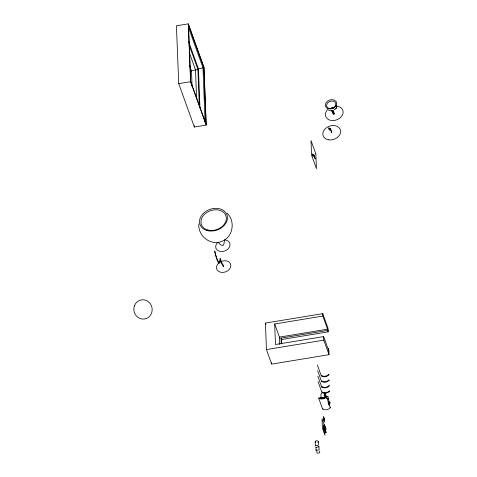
<?xml version="1.0" encoding="UTF-8"?>
<svg xmlns="http://www.w3.org/2000/svg" width="477" height="477" viewBox="0 0 477 477"><rect width="100%" height="100%" fill="white"/><g stroke="black" fill="none" stroke-linecap="round" stroke-linejoin="round"><path stroke-width="0.72" d="M224.393 240.748L223.999 243.687L222.86 245.709L220.153 244.492L218.132 242.268M198.873 223.91C197.55 235.632 210.536 246.072 221.656 241.428C233.032 237.439 235.721 221.137 227.07 213.159M333.173 114.075L331.95 111.052L332.177 110.36L333.405 113.365L333.173 114.075L334.013 114.14L334.27 113.341L333.19 110.33M332.225 111.433L332.451 110.724M335.534 106.681A6.094 3.393 18.1 0 0 335.379 105.966L336.309 105.351L336.488 105.852A7.209 3.667 26.1 0 1 335.689 108.577M335.164 109.239A7.203 4.007 18.1 0 0 336.422 106.049L336.309 105.351M329.309 403.035L329.708 402.612L330.221 402.832L328.635 404.126M321.307 375.942L321.76 375.548A4.657 3.554 -19.8 0 0 328.665 374.409L329.142 374.654A5.289 4.031 -19.8 0 1 321.307 375.942L317.414 365.138M321.516 381.403L321.969 381.01A4.657 3.554 -19.8 0 0 328.874 379.877L329.351 380.115A5.289 4.031 -19.8 0 1 321.516 381.403L317.628 370.605M321.731 387.026L322.184 386.632A4.657 3.554 -19.8 0 0 329.088 385.494L329.565 385.738A5.289 4.031 -19.8 0 1 321.731 387.026L317.843 376.222M321.939 392.386L322.392 391.987A4.657 3.554 -19.8 0 0 329.297 390.854L329.774 391.092A5.289 4.031 -19.8 0 1 321.939 392.386L318.046 381.582M318.684 398.14A5.289 4.031 -19.8 0 0 326.518 396.852L330.412 407.65A5.289 4.031 -19.8 0 1 322.571 408.944L318.684 398.14L319.137 397.746A4.657 3.554 -19.8 0 0 326.041 396.608L327.407 396.751M322.571 408.944L323.024 408.55M318.278 441.601L318.415 445.208L315.363 445.81L315.619 445.607M318.326 446.71L318.958 446.722L319.089 449.698L318.213 450.038L316.042 450.3L315.995 447.253M318.976 446.77L315.911 447.325M316.024 450.246L316.561 450.002M199.958 108.017L198.456 68.932L203.9 67.585L206.082 124.318L190.699 81.591L188.433 24.619L203.9 67.585M335.379 105.966L336.243 105.542M329.708 402.612L329.571 402.671A6.857 1.043 80.7 0 1 329.422 402.612M190.86 70.978L197.919 69.415L199.332 106.276M327.049 396.757L327.979 396.596A7.161 1.091 80.7 0 0 330.221 402.832M326.775 396.912L321.778 397.77M325.374 397.21L323.889 397.478M188.296 23.85L176.424 25.806L178.726 83.642L194.348 127.043L206.219 125.087L204.007 67.49L188.296 23.85L190.591 81.686L206.219 125.087M178.726 83.642L190.591 81.686M328.361 349.701L328.313 348.448L328.832 349.891L329.005 354.673L271.681 364.106L266.452 349.575L265.433 323.072L322.756 313.639L327.985 328.17L328.14 331.873L281.549 339.541L281.031 338.104L327.621 330.436L328.14 331.873M328.88 351.144L323.639 336.583L275.479 344.507L274.686 323.984L322.851 316.06L328.093 330.621M266.452 349.575L323.776 340.143L329.005 354.673M324.467 420.595L323.895 419.444L324.235 420.499M324.742 429.479L325.97 429.276L325.952 428.775L324.587 424.995L323.358 425.198L323.501 428.948L324.867 432.734L324.962 435.245L322.38 428.078L322.029 418.824L324.372 425.341M323.501 428.948L324.736 428.751L326.095 432.532L324.867 432.734M324.163 395.379L325.946 395.314A5.718 0.871 80.7 0 1 326.268 396.596M324.157 395.522L325.946 395.314L325.618 394.264L325.135 394.181M323.299 397.502L320.145 397.89L321.546 397.711M324.074 394.407L325.618 394.264A5.718 0.871 80.7 0 0 324.789 397.913M327.55 396.62L327.979 396.596M333.405 113.365L334.27 113.341M331.461 110.938L328.623 110.223M329.929 407.412L330.412 407.65M334.013 114.14L332.928 111.129A2.796 1.556 18.1 0 1 332.916 110.437M326.041 396.608L326.769 398.635M327.985 402.01L329.202 405.384M188.266 26.855L202.987 67.734L205.08 122.261M188.695 41.815L198.456 68.932M189.089 44.898L197.919 69.415M325.97 429.276L324.748 425.889L324.855 428.638L326.095 432.532M189.142 52.136L195.504 69.809L196.607 98.56M324.372 430.916L323.627 428.841L323.519 426.092M189.572 65.677L191.486 70.995L192.082 86.474M274.686 323.984L279.749 338.05M265.433 323.072L265.933 324.455M327.621 330.436L327.574 329.184L279.415 337.108L279.695 344.436M322.756 313.639L322.851 316.06M323.639 336.583L323.776 340.143M324.587 424.995L324.736 428.751M315.196 441.893L315.345 445.756M281.549 339.541L281.716 343.863M281.031 338.104L281.251 343.869M271.628 362.633L271.681 364.106M194.294 125.564L194.348 127.043M190.347 72.009L190.746 82.402M319.453 451.009A1.55 1.181 -19.8 0 1 319.286 452.667A1.55 1.181 -19.8 0 1 317.247 452.965A1.55 1.181 -19.8 0 1 317.05 451.361M315.494 442.358A1.55 0.972 -2.2 0 1 315.708 441.04A1.55 0.972 -2.2 0 1 317.801 441.016A1.55 0.972 -2.2 0 1 317.95 442.328M329.255 402.439A6.857 1.043 80.7 0 1 328.886 401.741M328.093 399.195A6.857 1.043 80.7 0 1 327.902 398.384M321.039 397.085A5.718 0.871 80.7 0 1 321.426 393.71M324.133 393.674A5.587 0.847 80.7 0 1 325.111 394.449L325.433 395.475A5.587 0.847 80.7 0 1 325.743 396.733M321.731 393.74A5.587 0.847 80.7 0 1 321.957 393.752M219.873 262.213A7.382 5.629 -19.8 0 1 230.85 265.236A7.382 5.629 -19.8 0 1 220.63 272.242A7.382 5.629 -19.8 0 1 219.354 262.565M224.512 239.865A7.382 5.629 -19.8 0 1 229.473 247.056A7.382 5.629 -19.8 0 1 218.913 251.087A7.382 5.629 -19.8 0 1 217.613 242.489M336.625 106.132A9.123 6.958 -19.8 0 1 343.088 113.073L342.474 114.957A9.123 6.958 -19.8 0 1 329.291 119.942A9.123 6.958 -19.8 0 1 328.015 109.15M331.503 108.464A0.966 0.733 -19.8 0 1 332.32 107.51A0.966 0.733 -19.8 0 1 333.369 108.017M331.628 108.517A0.859 0.656 -19.8 0 1 332.362 107.665A0.859 0.656 -19.8 0 1 333.298 108.118M331.95 111.052A3.84 2.135 18.1 0 1 331.855 110.461M334.723 109.454A7.203 4.007 18.1 0 1 334.234 109.632M335.492 105.655A6.1 3.1 26.1 0 1 335.593 106.013M333.024 108.529A3.864 1.968 26.1 0 1 333.238 108.47M214.841 251.135L214.722 251.701A18.961 2.886 80.7 0 0 220.404 259.649A18.466 2.808 80.7 0 0 223.665 266.583L223.427 265.087A16.945 2.576 80.7 0 1 220.44 258.719L220.082 258.462A17.476 2.659 80.7 0 1 214.841 251.135M312.292 154.101L312.322 154.965A7.203 1.097 80.7 0 0 313.645 155.556A2.796 0.423 80.7 0 1 314.134 155.949L315.219 158.96L314.104 155.144A3.84 0.584 80.7 0 0 313.437 154.602A6.094 0.93 80.7 0 1 312.292 154.101M328.802 127.872L328.838 128.73A7.203 1.097 80.7 0 0 330.162 129.327A2.796 0.423 80.7 0 1 330.65 129.72L331.736 132.731L330.621 128.915A3.84 0.584 80.7 0 0 329.953 128.373A6.094 0.93 80.7 0 1 328.802 127.872M315.857 153.862L311.01 140.602L311.564 155.15L316.424 168.643L315.857 153.862M324.42 418.86L323.489 416.272L323.621 419.629L324.551 422.211L324.42 418.86M324.223 419.223L323.847 418.174L324.282 420.684L324.223 419.223M134.526 305.53A9.677 9.164 78.5 0 0 144.191 319.03A9.677 9.164 78.5 0 0 150.297 303.724A9.677 9.164 78.5 0 0 134.526 305.53M206.875 230.486A14.334 10.935 -19.8 0 0 227.469 217.387A14.334 10.935 -19.8 0 0 206.13 211.192A14.334 10.935 -19.8 0 0 206.875 230.486M207.632 229.95A13.04 9.945 -19.8 0 0 226.366 218.037A13.04 9.945 -19.8 0 0 206.952 212.396A13.04 9.945 -19.8 0 0 207.632 229.95M328.283 139.785A9.123 6.958 -19.8 0 0 340.56 130.603A9.123 6.958 -19.8 0 0 326.357 127.8A9.123 6.958 -19.8 0 0 328.283 139.785M329.404 108.494A4.758 3.631 -19.8 0 0 335.808 103.7A4.758 3.631 -19.8 0 0 328.397 102.239A4.758 3.631 -19.8 0 0 329.404 108.494M328.796 108.851A5.879 4.484 -19.8 0 0 336.708 102.937A5.879 4.484 -19.8 0 0 327.556 101.136A5.879 4.484 -19.8 0 0 328.796 108.851"/></g></svg>
